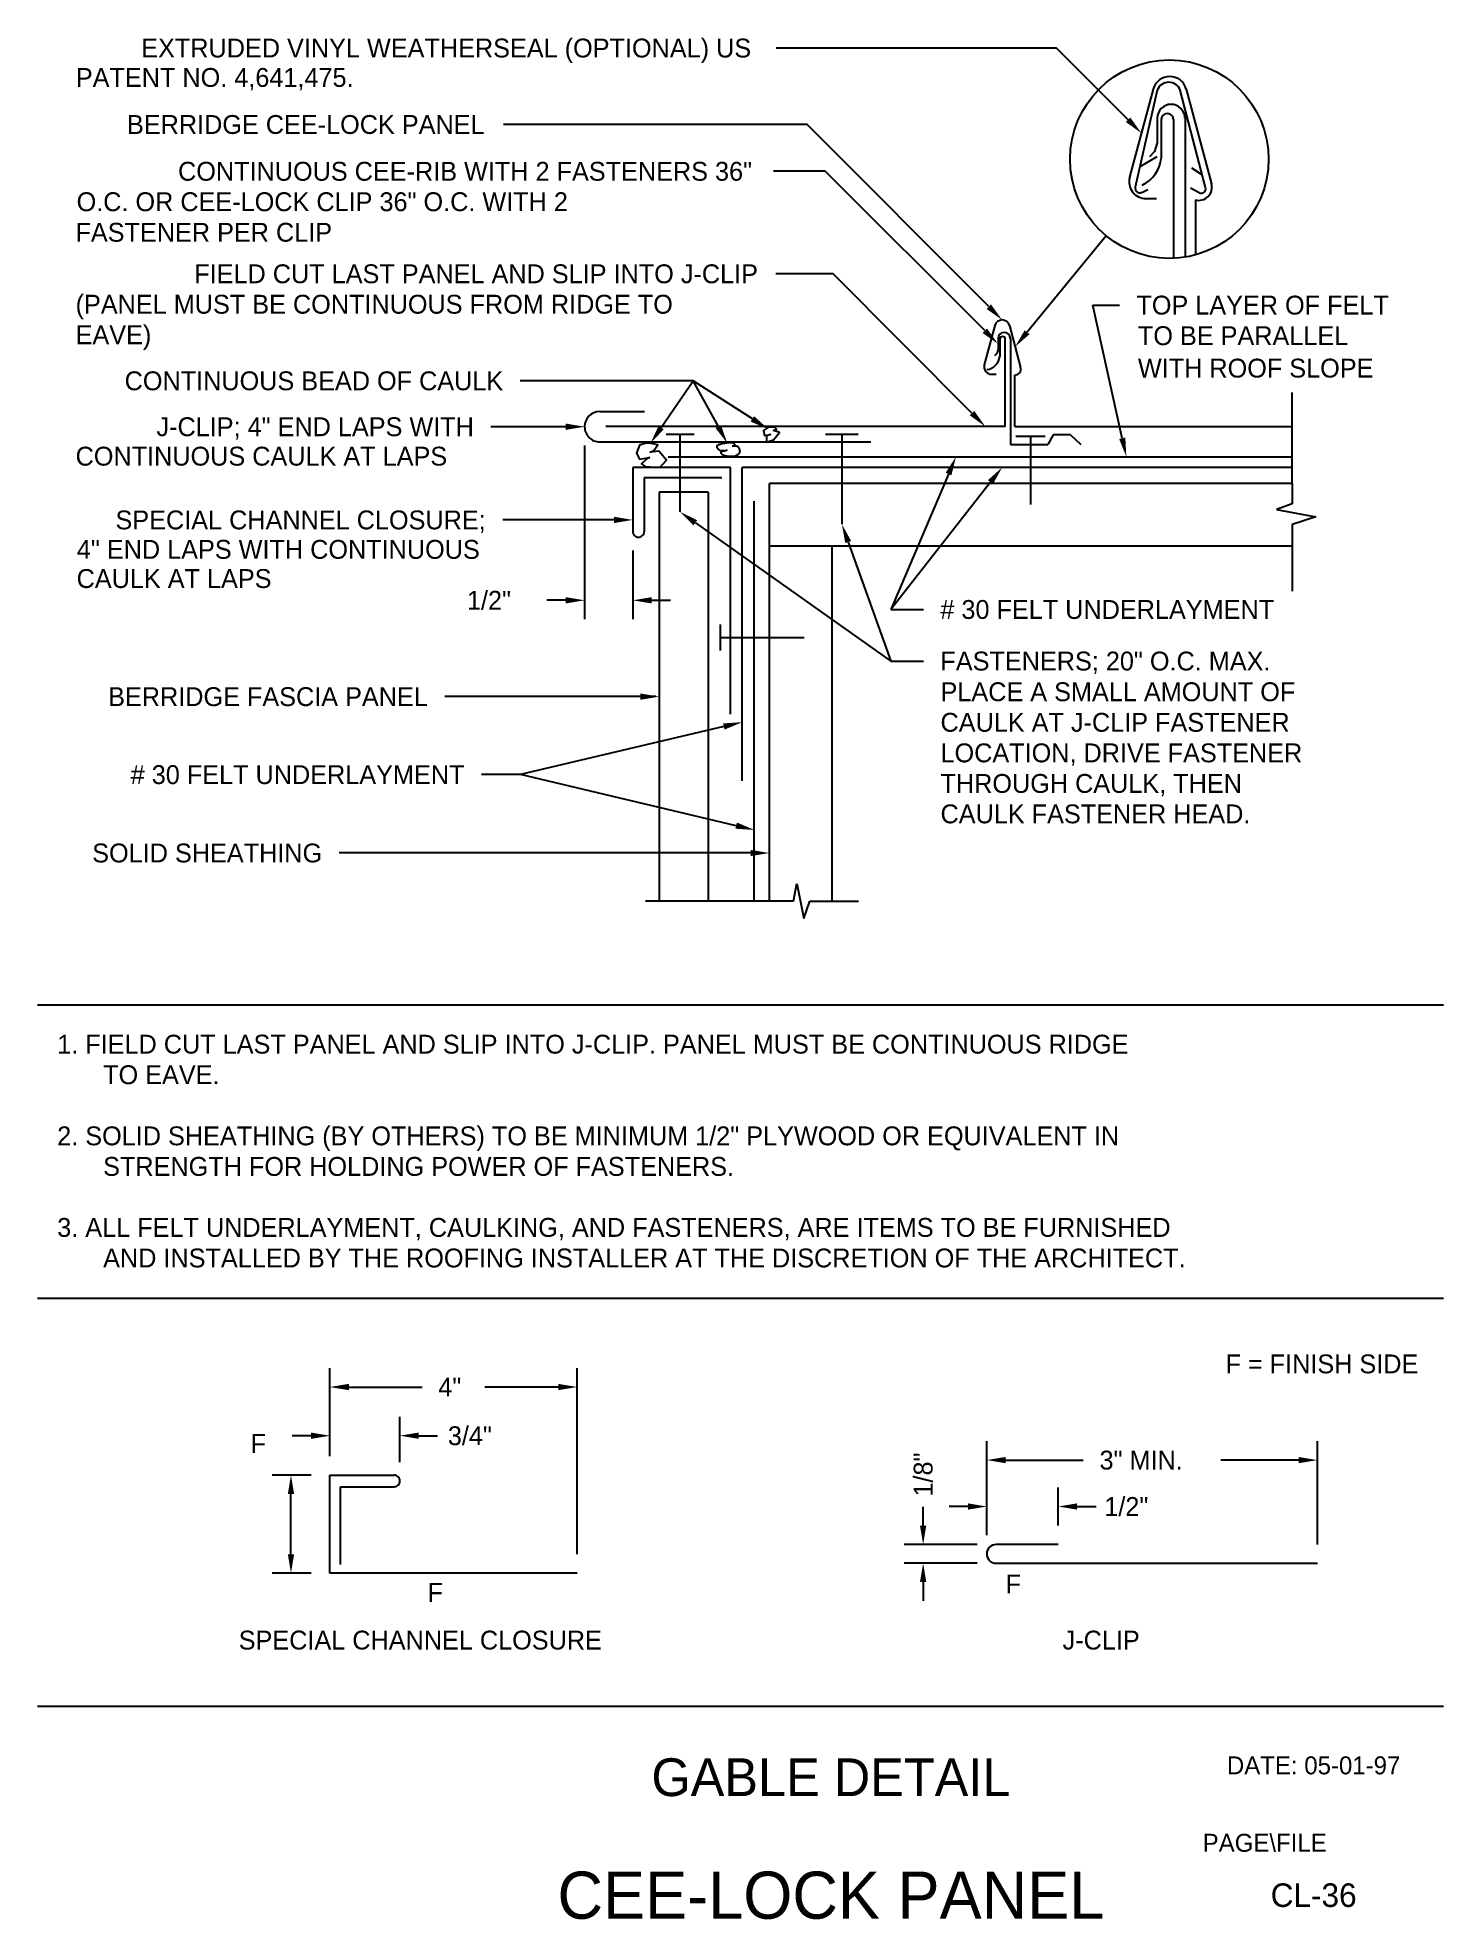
# Model space of a CAD drawing. Extents: x 0.7 to 11.9, y 0.4 to 15.3.
import ezdxf
from ezdxf.enums import TextEntityAlignment as Align

# ---------------------------------------------------------------- set-up
doc = ezdxf.new("R2010")
doc.units = 0
for name, color, linetype in [('BORDER', 7, 'CONTINUOUS'), ('CMP-FLSH', 7, 'CONTINUOUS'), ('DIM-TXT', 7, 'CONTINUOUS'), ('STRCTR', 7, 'CONTINUOUS')]:
    doc.layers.add(name, color=color, linetype=linetype)

msp = doc.modelspace()

# ---------------------------------------------------------------- linework, layer by layer
at = {"layer": 'BORDER', "color": 0, "linetype": 'CONTINUOUS'}
for p, q in [((5.084, 12.087), (5.084, 10.707)), ((5.467, 11.254), (5.467, 10.707)), ((4.934, 10.857), (4.784, 10.857)), ((5.617, 10.857), (5.767, 10.857)), ((6.191, 9.854), (4.575, 9.471)), ((4.575, 9.471), (4.264, 9.471)), ((6.289, 9.065), (4.575, 9.471)), ((0.736, 7.641), (11.91, 7.641)), ((0.736, 5.308), (11.91, 5.308)), ((3.06, 4.051), (3.06, 4.752)), ((5.024, 3.272), (5.024, 4.752)), ((3.21, 4.602), (3.792, 4.602)), ((4.874, 4.602), (4.292, 4.602)), ((3.615, 4.004), (3.615, 4.365)), ((2.91, 4.215), (2.76, 4.215)), ((3.765, 4.215), (3.915, 4.215)), ((8.281, 3.425), (8.281, 4.171)), ((10.909, 3.351), (10.909, 4.171)), ((2.91, 3.901), (2.6, 3.901)), ((8.431, 4.021), (9.048, 4.021)), ((10.759, 4.021), (10.141, 4.021)), ((2.75, 3.272), (2.75, 3.751)), ((8.849, 3.5), (8.849, 3.802)), ((7.775, 3.5), (7.775, 3.65)), ((8.131, 3.652), (7.981, 3.652)), ((8.999, 3.652), (9.149, 3.652)), ((8.205, 3.35), (7.625, 3.35)), ((8.205, 3.201), (7.625, 3.201)), ((2.91, 3.122), (2.6, 3.122)), ((7.775, 3.051), (7.775, 2.901)), ((11.91, 2.062), (0.736, 2.062))]:
    msp.add_line(p, q, dxfattribs=at)
for points in [[(4.934, 10.882), (4.934, 10.832), (5.084, 10.857)], [(5.617, 10.882), (5.617, 10.832), (5.467, 10.857)], [(6.185, 9.878), (6.196, 9.829), (6.337, 9.888)], [(6.283, 9.041), (6.295, 9.09), (6.435, 9.031)], [(3.21, 4.627), (3.21, 4.577), (3.06, 4.602)], [(4.874, 4.627), (4.874, 4.577), (5.024, 4.602)], [(2.91, 4.24), (2.91, 4.19), (3.06, 4.215)], [(3.765, 4.24), (3.765, 4.19), (3.615, 4.215)], [(8.431, 4.046), (8.431, 3.996), (8.281, 4.021)], [(10.759, 4.046), (10.759, 3.996), (10.909, 4.021)], [(2.725, 3.751), (2.775, 3.751), (2.75, 3.901)], [(8.131, 3.677), (8.131, 3.627), (8.281, 3.652)], [(8.999, 3.677), (8.999, 3.627), (8.849, 3.652)], [(7.75, 3.5), (7.8, 3.5), (7.775, 3.35)], [(2.725, 3.272), (2.775, 3.272), (2.75, 3.122)], [(7.75, 3.051), (7.8, 3.051), (7.775, 3.201)]]:
    msp.add_solid(points, dxfattribs=at)
at = {"layer": 'CMP-FLSH', "color": 0, "linetype": 'CONTINUOUS'}
for p, q in [((9.604, 14.922), (9.416, 14.22)), ((9.636, 14.912), (9.461, 14.143)), ((10.02, 14.14), (9.819, 14.912)), ((9.865, 14.922), (10.067, 14.169)), ((9.636, 14.69), (9.636, 14.494)), ((9.666, 14.678), (9.666, 14.371)), ((9.765, 14.682), (9.765, 13.576)), ((9.857, 14.694), (9.857, 13.585)), ((9.632, 14.384), (9.498, 14.304)), ((9.908, 14.296), (9.993, 14.24)), ((9.513, 14.1), (9.56, 14.124)), ((9.968, 14.097), (9.899, 14.134)), ((9.547, 14.051), (9.629, 14.051)), ((9.939, 14.041), (9.939, 13.603)), ((8.345, 13.041), (8.261, 12.73)), ((8.461, 13.041), (8.55, 12.707)), ((8.371, 12.938), (8.371, 12.851)), ((8.384, 12.933), (8.384, 12.796)), ((8.428, 12.239), (8.428, 12.933)), ((8.469, 12.938), (8.469, 12.096)), ((8.319, 12.654), (8.356, 12.654)), ((8.505, 12.239), (8.505, 12.648)), ((5.204, 12.358), (5.559, 12.358)), ((5.084, 12.238), (5.084, 12.237)), ((8.428, 12.239), (5.254, 12.239)), ((5.731, 12.179), (5.954, 12.179)), ((5.842, 12.179), (5.842, 11.56)), ((7, 12.178), (7.258, 12.178)), ((7.129, 12.178), (7.129, 11.462)), ((8.505, 12.239), (10.708, 12.239)), ((8.512, 12.161), (8.744, 12.161)), ((8.628, 12.161), (8.628, 11.619)), ((8.808, 12.172), (8.765, 12.096)), ((8.945, 12.172), (8.808, 12.172)), ((8.945, 12.172), (9.029, 12.096)), ((5.204, 12.117), (7.358, 12.117)), ((5.747, 11.999), (10.708, 11.999)), ((8.469, 12.096), (8.765, 12.096)), ((6.245, 11.914), (5.467, 11.914)), ((5.467, 11.914), (5.467, 11.404)), ((6.176, 11.831), (5.558, 11.831)), ((5.558, 11.831), (5.558, 11.404)), ((6.245, 9.951), (6.245, 11.914)), ((6.337, 9.422), (6.337, 11.914)), ((10.708, 11.914), (6.337, 11.914)), ((5.676, 11.717), (5.676, 8.465)), ((6.065, 11.717), (5.676, 11.717)), ((6.065, 11.717), (6.065, 8.465)), ((6.431, 8.465), (6.431, 11.646)), ((6.164, 10.459), (6.164, 10.664)), ((6.164, 10.562), (6.829, 10.562)), ((3.06, 3.122), (3.06, 3.901)), ((3.06, 3.901), (3.57, 3.901)), ((3.06, 3.122), (3.06, 3.901)), ((3.06, 3.901), (3.57, 3.901)), ((3.143, 3.191), (3.143, 3.809)), ((3.143, 3.809), (3.57, 3.809)), ((3.143, 3.191), (3.143, 3.809)), ((3.143, 3.809), (3.57, 3.809)), ((3.615, 3.854), (3.615, 3.856)), ((3.615, 3.854), (3.615, 3.856)), ((8.849, 3.35), (8.355, 3.35)), ((8.281, 3.276), (8.281, 3.275)), ((8.355, 3.201), (10.909, 3.201)), ((5.024, 3.122), (3.06, 3.122)), ((5.024, 3.122), (3.06, 3.122))]:
    msp.add_line(p, q, dxfattribs=at)
for points in [[(9.636, 14.494, 0), (9.613, 14.425, 0), (9.573, 14.383, 0)], [(8.371, 12.851, 0), (8.361, 12.82, 0), (8.343, 12.802, 0)], [(6.545, 12.234, 0), (6.505, 12.208, 0), (6.513, 12.166, 0), (6.561, 12.175, 0), (6.529, 12.166, 0), (6.529, 12.115, 0), (6.586, 12.132, 0), (6.634, 12.192, 0), (6.586, 12.208, 0), (6.61, 12.217, 0), (6.594, 12.234, 0), (6.545, 12.234, 0)], [(5.573, 12.107, 0), (5.52, 12.09, 0), (5.496, 12.027, 0), (5.52, 11.98, 0), (5.601, 11.993, 0), (5.577, 11.98, 0), (5.536, 11.942, 0), (5.565, 11.921, 0), (5.682, 11.913, 0), (5.735, 11.972, 0), (5.674, 12.044, 0), (5.605, 12.035, 0), (5.634, 12.048, 0), (5.666, 12.094, 0), (5.613, 12.103, 0), (5.573, 12.107, 0)], [(6.25, 12.109, 0), (6.244, 12.109, 0), (6.238, 12.109, 0), (6.231, 12.109, 0), (6.224, 12.109, 0), (6.216, 12.108, 0), (6.209, 12.107, 0), (6.202, 12.106, 0), (6.196, 12.105, 0), (6.191, 12.104, 0), (6.185, 12.103, 0), (6.178, 12.101, 0), (6.17, 12.099, 0), (6.162, 12.097, 0), (6.154, 12.095, 0), (6.147, 12.092, 0), (6.141, 12.089, 0), (6.136, 12.085, 0), (6.134, 12.08, 0), (6.134, 12.077, 0), (6.135, 12.073, 0), (6.137, 12.069, 0), (6.14, 12.066, 0), (6.143, 12.062, 0), (6.147, 12.058, 0), (6.151, 12.055, 0), (6.154, 12.053, 0), (6.157, 12.051, 0), (6.163, 12.049, 0), (6.17, 12.048, 0), (6.179, 12.047, 0), (6.188, 12.046, 0), (6.196, 12.046, 0), (6.204, 12.047, 0), (6.211, 12.049, 0), (6.215, 12.052, 0), (6.216, 12.056, 0)], [(6.196, 12.046, 0), (6.193, 12.046, 0), (6.189, 12.046, 0), (6.185, 12.045, 0), (6.181, 12.043, 0), (6.177, 12.041, 0), (6.174, 12.038, 0), (6.171, 12.036, 0), (6.168, 12.033, 0), (6.167, 12.03, 0), (6.168, 12.028, 0), (6.168, 12.026, 0), (6.17, 12.024, 0), (6.172, 12.022, 0), (6.174, 12.02, 0), (6.176, 12.018, 0), (6.179, 12.016, 0), (6.181, 12.015, 0), (6.183, 12.014, 0), (6.191, 12.011, 0), (6.202, 12.008, 0), (6.214, 12.006, 0), (6.226, 12.004, 0), (6.239, 12.003, 0), (6.251, 12.003, 0), (6.263, 12.003, 0), (6.274, 12.004, 0), (6.283, 12.006, 0), (6.287, 12.008, 0), (6.292, 12.01, 0), (6.297, 12.013, 0), (6.302, 12.016, 0), (6.306, 12.02, 0), (6.311, 12.023, 0), (6.315, 12.027, 0), (6.317, 12.031, 0), (6.319, 12.035, 0), (6.32, 12.039, 0), (6.319, 12.044, 0), (6.318, 12.049, 0), (6.317, 12.055, 0), (6.315, 12.061, 0), (6.312, 12.066, 0), (6.309, 12.071, 0), (6.307, 12.075, 0), (6.304, 12.078, 0), (6.3, 12.08, 0), (6.294, 12.081, 0), (6.288, 12.082, 0), (6.281, 12.083, 0), (6.274, 12.083, 0), (6.267, 12.083, 0), (6.262, 12.083, 0), (6.259, 12.083, 0), (6.257, 12.083, 0)], [(6.288, 12.08, 0), (6.287, 12.083, 0), (6.285, 12.086, 0), (6.283, 12.089, 0), (6.28, 12.092, 0), (6.278, 12.095, 0), (6.275, 12.098, 0), (6.273, 12.1, 0), (6.27, 12.102, 0), (6.268, 12.104, 0), (6.266, 12.105, 0), (6.264, 12.106, 0), (6.262, 12.106, 0), (6.26, 12.107, 0), (6.258, 12.108, 0), (6.256, 12.108, 0), (6.253, 12.109, 0), (6.251, 12.109, 0), (6.25, 12.109, 0)]]:
    msp.add_polyline3d(points, dxfattribs=at)
msp.add_circle((9.732, 14.364), 0.789, dxfattribs=at)
for centre, radius, start, end in [((9.735, 14.887), 0.135, 14.9999, 165.0001), ((9.727, 14.878), 0.0977, 20.5805, 159.4195), ((9.746, 14.69), 0.11, 0.0007, 179.9993), ((9.716, 14.678), 0.0491, 359.9998, 180.0002), ((9.399, 14.4), 0.269, 296.0257, 353.7445), ((9.547, 14.186), 0.135, 165.003, 270.0004), ((9.497, 14.134), 0.0369, 165.4822, 296.1583), ((9.966, 14.142), 0.105, 254.9434, 15.1797), ((9.985, 14.13), 0.0369, 243.8888, 15.6271), ((8.403, 13.026), 0.06, 14.9976, 165.0024), ((8.42, 12.938), 0.0491, 0.0027, 179.9973), ((8.406, 12.933), 0.0218, 0.0004, 179.9996), ((8.319, 12.714), 0.06, 165.0052, 270.0004), ((8.266, 12.809), 0.119, 277.4619, 353.7415), ((8.505, 12.695), 0.0466, 270.0058, 15.1788), ((5.204, 12.238), 0.12, 90.0013, 179.9996), ((5.204, 12.237), 0.12, 179.9993, 270.0007), ((5.512, 11.404), 0.045, 179.9981, 269.9995), ((5.513, 11.404), 0.045, 269.0084, 0.0008), ((3.57, 3.856), 0.045, 359.9981, 90.0043), ((3.57, 3.856), 0.045, 359.9981, 90.0043), ((3.57, 3.854), 0.045, 269.9957, 0.0019), ((3.57, 3.854), 0.045, 269.9957, 0.0019), ((8.355, 3.276), 0.074, 89.9998, 179.9999), ((8.355, 3.275), 0.074, 180.0001, 270.0002)]:
    msp.add_arc(centre, radius, start, end, dxfattribs=at)
at = {"layer": 'DIM-TXT', "color": 0, "linetype": 'CONTINUOUS'}
for p, q in [((8.834, 15.248), (6.607, 15.248)), ((9.404, 14.677), (8.834, 15.248)), ((6.852, 14.64), (4.44, 14.64)), ((8.297, 13.192), (6.852, 14.64)), ((6.996, 14.268), (6.586, 14.268)), ((8.265, 13.001), (6.996, 14.268)), ((7.061, 13.453), (6.605, 13.453)), ((8.163, 12.345), (7.061, 13.453)), ((9.357, 12.145), (9.123, 13.204)), ((9.123, 13.204), (9.335, 13.204)), ((5.948, 12.602), (4.572, 12.602)), ((5.692, 12.23), (5.947, 12.602)), ((6.418, 12.299), (5.947, 12.602)), ((6.147, 12.238), (5.948, 12.602)), ((4.934, 12.237), (4.339, 12.237)), ((7.977, 11.861), (7.518, 10.784)), ((8.31, 11.796), (7.518, 10.784)), ((5.317, 11.496), (4.433, 11.496)), ((5.965, 11.473), (7.518, 10.374)), ((7.18, 11.32), (7.518, 10.374)), ((7.518, 10.784), (7.777, 10.784)), ((7.518, 10.374), (7.777, 10.374)), ((5.651, 10.091), (3.973, 10.091)), ((6.403, 8.848), (3.133, 8.848))]:
    msp.add_line(p, q, dxfattribs=at)
for points in [[(9.422, 14.695), (9.386, 14.66), (9.51, 14.571)], [(8.314, 13.21), (8.279, 13.174), (8.403, 13.086)], [(8.282, 13.018), (8.247, 12.983), (8.371, 12.895)], [(6.432, 12.32), (6.404, 12.278), (6.544, 12.218)], [(8.181, 12.363), (8.145, 12.328), (8.269, 12.239)], [(4.934, 12.262), (4.934, 12.212), (5.084, 12.237)], [(5.713, 12.216), (5.672, 12.244), (5.608, 12.106)], [(6.168, 12.25), (6.125, 12.226), (6.218, 12.106)], [(9.382, 12.151), (9.333, 12.14), (9.39, 11.999)], [(7.954, 11.871), (8, 11.851), (8.036, 11.999)], [(8.29, 11.812), (8.33, 11.781), (8.403, 11.914)], [(5.317, 11.521), (5.317, 11.471), (5.467, 11.496)], [(5.95, 11.453), (5.979, 11.494), (5.842, 11.56)], [(7.156, 11.312), (7.203, 11.329), (7.129, 11.462)], [(5.526, 10.116), (5.526, 10.066), (5.676, 10.091)], [(6.403, 8.873), (6.403, 8.823), (6.553, 8.848)]]:
    msp.add_solid(points, dxfattribs=at)
at = {"layer": 'STRCTR', "color": 0, "linetype": 'CONTINUOUS'}
for p, q in [((9.231, 13.755), (8.601, 12.989)), ((10.708, 11.787), (10.708, 12.51)), ((10.708, 11.787), (6.553, 11.787)), ((6.553, 11.287), (6.553, 11.787)), ((10.708, 11.787), (10.708, 11.624)), ((10.708, 11.624), (10.584, 11.579)), ((10.584, 11.579), (10.896, 11.52)), ((10.896, 11.52), (10.708, 11.461)), ((10.708, 11.461), (10.708, 11.287)), ((6.553, 8.465), (6.553, 11.287)), ((7.053, 11.287), (6.553, 11.287)), ((7.053, 8.465), (7.053, 11.287)), ((10.708, 11.287), (7.053, 11.287)), ((10.708, 11.287), (10.708, 10.929)), ((6.745, 8.465), (6.771, 8.605)), ((6.771, 8.605), (6.827, 8.326)), ((6.553, 8.465), (5.569, 8.465)), ((6.745, 8.465), (6.553, 8.465)), ((6.827, 8.326), (6.874, 8.465)), ((6.874, 8.465), (7.053, 8.465)), ((7.053, 8.465), (7.262, 8.465))]:
    msp.add_line(p, q, dxfattribs=at)
msp.add_solid([(8.621, 12.973), (8.582, 13.004), (8.506, 12.873)], dxfattribs=at)

# ---------------------------------------------------------------- texts
at = {"layer": 'BORDER', "color": 0, "linetype": 'CONTINUOUS'}
for s, height, p in [('1/2"', 0.15, (4.149, 10.782)), ('4"', 0.15, (3.921, 4.527)), ('3/4"', 0.15, (3.997, 4.14)), ('3" MIN.', 0.15, (9.177, 3.946)), ('1/2"', 0.15, (9.215, 3.577)), ('PAGE\\FILE', 0.1426, (9.997, 0.907))]:
    msp.add_text(s, height=height, dxfattribs=at).set_placement(p)
msp.add_text('# 30 FELT UNDERLAYMENT', height=0.15, dxfattribs=at).set_placement((4.129, 9.471), align=Align.MIDDLE_RIGHT)
msp.add_text('1/8"', height=0.15, rotation=90, dxfattribs=at).set_placement((7.85, 3.731))
for s, height, p in [('GABLE DETAIL', 0.3, (7.042, 1.5)), ('DATE: 05-01-97', 0.14265, (10.879, 1.594)), ('CEE-LOCK PANEL', 0.375, (7.042, 0.562)), ('CL-36', 0.1875, (10.879, 0.562))]:
    msp.add_text(s, height=height, dxfattribs=at).set_placement(p, align=Align.MIDDLE)
at = {"layer": 'DIM-TXT', "color": 0, "linetype": 'CONTINUOUS'}
for s, p in [('EXTRUDED VINYL WEATHERSEAL (OPTIONAL) US', (6.408, 15.248)), ('BERRIDGE CEE-LOCK PANEL', (4.289, 14.64)), ('CONTINUOUS CEE-RIB WITH 2 FASTENERS 36"', (6.415, 14.268)), ('FIELD CUT LAST PANEL AND SLIP INTO J-CLIP', (6.462, 13.453)), ('CONTINUOUS BEAD OF CAULK', (4.437, 12.602)), ('J-CLIP; 4" END LAPS WITH', (4.204, 12.237)), ('SPECIAL CHANNEL CLOSURE;', (4.298, 11.496)), ('BERRIDGE FASCIA PANEL', (3.838, 10.091)), ('SOLID SHEATHING', (2.998, 8.848))]:
    msp.add_text(s, height=0.15, dxfattribs=at).set_placement(p, align=Align.MIDDLE_RIGHT)
for s, p in [('PATENT NO. 4,641,475.', (1.04, 14.939)), ('O.C. OR CEE-LOCK CLIP 36" O.C. WITH 2', (1.046, 13.951)), ('FASTENER PER CLIP', (1.037, 13.708)), ('(PANEL MUST BE CONTINUOUS FROM RIDGE TO', (1.038, 13.136)), ('EAVE)', (1.038, 12.893)), ('TO BE PARALLEL', (9.482, 12.886)), ('WITH ROOF SLOPE', (9.482, 12.628)), ('CONTINUOUS CAULK AT LAPS', (1.038, 11.928)), ('4" END LAPS WITH CONTINUOUS', (1.048, 11.187)), ('CAULK AT LAPS', (1.046, 10.955)), ('PLACE A SMALL AMOUNT OF', (7.913, 10.055)), ('CAULK AT J-CLIP FASTENER', (7.913, 9.812)), ('LOCATION, DRIVE FASTENER', (7.913, 9.569)), ('THROUGH CAULK, THEN', (7.913, 9.326)), ('CAULK FASTENER HEAD.', (7.913, 9.084)), ('1. FIELD CUT LAST PANEL AND SLIP INTO J-CLIP. PANEL MUST BE CONTINUOUS RIDGE', (0.892, 7.253)), ('TO EAVE.', (1.257, 7.01)), ('2. SOLID SHEATHING (BY OTHERS) TO BE MINIMUM 1/2" PLYWOOD OR EQUIVALENT IN', (0.892, 6.524)), ('STRENGTH FOR HOLDING POWER OF FASTENERS.', (1.257, 6.281)), ('3. ALL FELT UNDERLAYMENT, CAULKING, AND FASTENERS, ARE ITEMS TO BE FURNISHED', (0.892, 5.796)), ('AND INSTALLED BY THE ROOFING INSTALLER AT THE DISCRETION OF THE ARCHITECT.', (1.257, 5.553)), ('F', (2.43, 4.078)), ('F', (3.835, 2.894)), ('F', (8.431, 2.961))]:
    msp.add_text(s, height=0.15, dxfattribs=at).set_placement(p)
for s, p in [('TOP LAYER OF FELT', (9.47, 13.204)), ('FASTENERS; 20" O.C. MAX.', (7.912, 10.374))]:
    msp.add_text(s, height=0.15, dxfattribs=at).set_placement(p, align=Align.MIDDLE_LEFT)
msp.add_text('# 30 FELT UNDERLAYMENT', height=0.15, rotation=360, dxfattribs=at).set_placement((7.912, 10.784), align=Align.MIDDLE_LEFT)
msp.add_text('F = FINISH SIDE', height=0.15, dxfattribs=at).set_placement((11.711, 4.711), align=Align.RIGHT)
for s, p in [('SPECIAL CHANNEL CLOSURE', (3.778, 2.515)), ('J-CLIP', (9.19, 2.515))]:
    msp.add_text(s, height=0.15, dxfattribs=at).set_placement(p, align=Align.CENTER)

doc.saveas('drawing.dxf')
